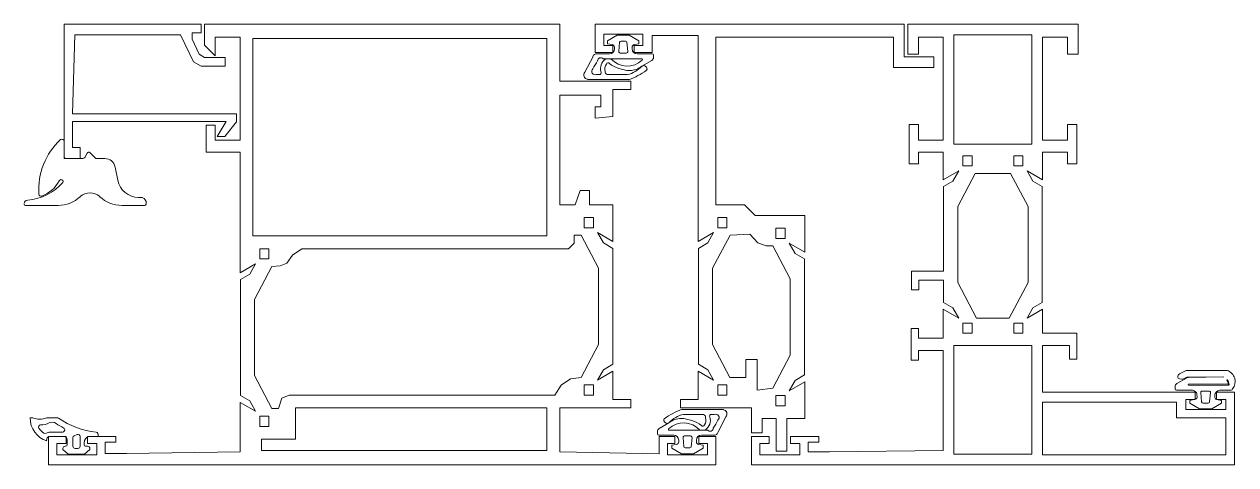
# Model space of a CAD drawing. Header units: metres. Extents: x -3 to 167, y 0 to 62.
import ezdxf

# ---------------------------------------------------------------- set-up
doc = ezdxf.new("R2010")
doc.units = ezdxf.units.M
doc.layers.add('A-DETL-GENF', color=92, linetype='Continuous', lineweight=18)

# ---------------------------------------------------------------- blocks, each defined once
blk = doc.blocks.new('32 DO_MP_aluminium kozijnstijl3_gen_ASK - 32_DO_MP_aluminium kozijnstijl3_gen_ASK-3344905-00_0 Basismaterialen')
at = {"layer": 'A-DETL-GENF'}
for p, q in [((21.5, 62), (2.2, 62)), ((2.2, 62), (2.2, 43.1)), ((21.5, 60.8), (21.5, 62)), ((72, 62), (22, 62)), ((22, 62), (22, 59.04)), ((72, 54), (72, 62)), ((120.5, 62), (77, 62)), ((77, 62), (77, 58)), ((120.5, 57.4), (120.5, 62)), ((145, 62), (121, 62)), ((121, 62), (121, 57.8)), ((145, 57.8), (145, 62)), ((3.4, 49.4), (3.7, 60.5)), ((3.4, 49.4), (3.7, 60.5)), ((3.7, 60.5), (18.58, 60.5)), ((18.58, 60.5), (20.41, 56.72)), ((20.26, 59.91), (20.26, 60.8)), ((20.26, 60.8), (21.5, 60.8)), ((21.21, 57.8), (20.26, 59.91)), ((23.5, 57.54), (23.5, 60.2)), ((23.5, 60.2), (27, 60.2)), ((27, 60.2), (27, 45.7)), ((28.8, 60), (70.2, 60)), ((28.8, 32.2), (28.8, 60)), ((70.2, 60), (70.2, 32.2)), ((78.21, 59), (78.21, 60.6)), ((78.21, 60.6), (83.69, 60.6)), ((80.11, 60.44), (78.75, 59.66)), ((78.75, 59.66), (80.11, 60.44)), ((81.79, 60.44), (80.11, 60.44)), ((80.11, 60.44), (81.79, 60.44)), ((83.15, 59.66), (81.79, 60.44)), ((81.79, 60.44), (83.15, 59.66)), ((83.69, 60.6), (83.69, 59)), ((85, 58), (85, 60.4)), ((85, 60.4), (91.5, 60.4)), ((91.5, 60.4), (91.5, 31.43)), ((94, 36.6), (94, 60.2)), ((94, 60.2), (119, 60.2)), ((119, 60.2), (119, 55.9)), ((122.52, 57.8), (122.52, 60.2)), ((122.52, 60.2), (126, 60.2)), ((126, 60.2), (126, 45.7)), ((127.5, 60.5), (138.5, 60.5)), ((127.5, 45.1), (127.5, 60.5)), ((138.5, 60.5), (138.5, 45.1)), ((140, 45.7), (140, 60.2)), ((140, 60.2), (143.48, 60.2)), ((143.48, 60.2), (143.48, 57.8)), ((22, 59.04), (23.5, 57.54)), ((79.5, 59), (78.21, 59)), ((78.75, 59.66), (78.75, 59.26)), ((78.75, 59.26), (78.75, 59.66)), ((78.75, 59.26), (79.37, 59.15)), ((79.37, 59.15), (78.75, 59.26)), ((79.5, 58), (79.5, 59)), ((79.7, 58.76), (79.7, 58.54)), ((80.32, 58.16), (80.43, 59.46)), ((80.43, 59.46), (80.32, 58.16)), ((80.63, 59.64), (81.27, 59.64)), ((81.27, 59.64), (80.63, 59.64)), ((81.47, 59.46), (81.58, 58.16)), ((81.58, 58.16), (81.47, 59.46)), ((82.2, 58.54), (82.2, 58.76)), ((82.2, 58.76), (82.2, 58.54)), ((83.69, 59), (82.5, 59)), ((82.5, 59), (82.5, 58)), ((82.53, 59.15), (83.15, 59.26)), ((83.15, 59.26), (82.53, 59.15)), ((83.15, 59.26), (83.15, 59.66)), ((83.15, 59.66), (83.15, 59.26)), ((20.41, 56.72), (21.49, 56.1)), ((22, 57.3), (21.21, 57.8)), ((24.9, 57.3), (22, 57.3)), ((24.9, 56.1), (24.9, 57.3)), ((76.69, 57.46), (75.54, 55.24)), ((75.54, 55.24), (76.69, 57.46)), ((77, 58), (79.5, 58)), ((79, 57.84), (77.26, 57.84)), ((83.62, 57.14), (78.12, 57.14)), ((78.12, 57.14), (83.62, 57.14)), ((81.38, 57.94), (80.52, 57.94)), ((80.52, 57.94), (81.38, 57.94)), ((82.5, 58), (85, 58)), ((85, 57.84), (82.9, 57.84)), ((82.9, 57.84), (85, 57.84)), ((83.58, 56.11), (84.95, 56.9)), ((84.95, 56.9), (83.58, 56.11)), ((83.65, 56.97), (83.62, 57.14)), ((83.62, 57.14), (83.65, 56.97)), ((85.2, 57.33), (85.2, 57.64)), ((85.2, 57.64), (85.2, 57.33)), ((124.7, 57.4), (120.5, 57.4)), ((121, 57.8), (122.52, 57.8)), ((124.7, 55.9), (124.7, 57.4)), ((143.48, 57.8), (145, 57.8)), ((21.49, 56.1), (24.9, 56.1)), ((77.15, 54.91), (77.57, 54.91)), ((77.57, 54.91), (77.15, 54.91)), ((81.52, 54.92), (78.69, 54.93)), ((78.69, 54.93), (81.52, 54.92)), ((119, 55.9), (124.7, 55.9)), ((82, 54), (72, 54)), ((75.9, 54.24), (81.72, 54.2)), ((81.72, 54.2), (75.9, 54.24)), ((82, 52.8), (82, 54)), ((72, 36.6), (72, 52)), ((72, 52), (77.78, 52)), ((77.78, 52), (77.78, 50.38)), ((79.5, 49.02), (79.5, 52.8)), ((79.5, 52.8), (82, 52.8)), ((77.78, 50.38), (77, 50.38)), ((77, 50.38), (77, 48.8)), ((26.5, 49.4), (3.4, 49.4)), ((26.5, 49.4), (3.4, 49.4)), ((3.4, 48.3), (25.02, 48.3)), ((3.4, 44.67), (3.4, 48.3)), ((3.4, 48.3), (25.02, 48.3)), ((23.5, 47.8), (22.2, 47.8)), ((22.2, 47.8), (22.2, 44)), ((23.5, 45.7), (23.5, 47.8)), ((25.02, 48.3), (23.77, 46.2)), ((24.86, 46.2), (26.5, 48.28)), ((26.5, 48.28), (26.5, 49.4)), ((77, 48.8), (79.5, 49.02)), ((122.52, 47.88), (121.2, 47.88)), ((121.2, 47.88), (121.2, 42.36)), ((122.52, 45.7), (122.52, 47.88)), ((144.8, 47.88), (143.48, 47.88)), ((143.48, 47.88), (143.48, 45.7)), ((144.8, 42.36), (144.8, 47.88)), ((23.77, 46.2), (24.86, 46.2)), ((2.2, 43.4), (2.2, 45.53)), ((4.49, 44.67), (3.4, 44.67)), ((4.49, 43.1), (4.49, 44.67)), ((27, 45.7), (23.5, 45.7)), ((126, 45.7), (122.52, 45.7)), ((138.5, 45.1), (127.5, 45.1)), ((143.48, 45.7), (140, 45.7)), ((2.2, 43.1), (4.49, 43.1)), ((4.86, 43.1), (2.5, 43.1)), ((2.75, 43.1), (4.05, 43.1)), ((5.48, 43.87), (5.12, 43.25)), ((6.6, 43.19), (5.87, 43.92)), ((7.93, 43.1), (6.81, 43.1)), ((22.2, 44), (27, 44)), ((27, 44), (27, 27.03)), ((122.52, 42.36), (122.52, 44)), ((122.52, 44), (126, 44)), ((126, 44), (126, 40.11)), ((128.77, 42.06), (128.77, 43.5)), ((128.77, 43.5), (130.07, 43.5)), ((130.07, 43.5), (130.07, 42.06)), ((135.93, 42.06), (135.93, 43.5)), ((135.93, 43.5), (137.23, 43.5)), ((137.23, 43.5), (137.23, 42.06)), ((140, 40.11), (140, 44)), ((140, 44), (143.48, 44)), ((143.48, 44), (143.48, 42.36)), ((9.77, 40.04), (9.41, 41.89)), ((121.2, 42.36), (122.52, 42.36)), ((126, 40.11), (128.19, 41.38)), ((128.19, 41.38), (127.37, 39.92)), ((128.05, 36.36), (130.5, 41.01)), ((130.07, 42.06), (128.77, 42.06)), ((130.5, 41.01), (135.5, 41.01)), ((135.5, 41.01), (137.95, 36.36)), ((137.23, 42.06), (135.93, 42.06)), ((138.63, 39.92), (137.81, 41.38)), ((137.81, 41.38), (140, 40.11)), ((143.48, 42.36), (144.8, 42.36)), ((127.37, 39.92), (126.05, 39.16)), ((139.95, 39.16), (138.63, 39.92)), ((12.95, 37.62), (12.7, 37.62)), ((74.87, 38.61), (74.18, 36.6)), ((76.2, 38.61), (74.87, 38.61)), ((76.2, 36.6), (76.2, 38.61)), ((126.05, 39.16), (126.05, 27.24)), ((139.95, 22.84), (139.95, 39.16)), ((-3.21, 36.5), (1.39, 36.5)), ((10.33, 36.5), (13.55, 36.5)), ((13.75, 36.7), (13.75, 37.05)), ((74.18, 36.6), (72, 36.6)), ((79.5, 36.6), (76.2, 36.6)), ((79.5, 31.43), (79.5, 36.6)), ((98, 36.6), (94, 36.6)), ((99.5, 35.1), (98, 36.6)), ((128.05, 25.64), (128.05, 36.36)), ((137.95, 36.36), (137.95, 25.64)), ((75.45, 33.36), (75.45, 34.8)), ((75.45, 34.8), (76.75, 34.8)), ((76.75, 34.8), (76.75, 33.36)), ((94.25, 34.8), (95.55, 34.8)), ((94.25, 33.36), (94.25, 34.8)), ((95.55, 34.8), (95.55, 33.36)), ((106.5, 35.1), (99.5, 35.1)), ((106.5, 29.93), (106.5, 35.1)), ((76.75, 33.36), (75.45, 33.36)), ((78.15, 31.22), (77.33, 32.68)), ((77.33, 32.68), (79.5, 31.43)), ((91.5, 31.43), (93.67, 32.68)), ((93.67, 32.68), (92.85, 31.22)), ((95.55, 33.36), (94.25, 33.36)), ((95.98, 32.31), (98.76, 32.46)), ((98.76, 32.46), (99.88, 31.24)), ((102.45, 33.3), (103.75, 33.3)), ((102.45, 31.86), (102.45, 33.3)), ((103.75, 33.3), (103.75, 31.86)), ((70.2, 32.2), (28.8, 32.2)), ((73.24, 30.4), (74.05, 31.2)), ((74.05, 31.2), (74.05, 32.31)), ((74.05, 32.31), (75.02, 32.31)), ((75.02, 32.31), (77.47, 27.66)), ((79.47, 30.46), (78.15, 31.22)), ((92.85, 31.22), (91.53, 30.46)), ((93.53, 27.66), (95.98, 32.31)), ((99.88, 31.24), (101.05, 30.81)), ((101.05, 30.81), (102.02, 30.81)), ((102.02, 30.81), (104.47, 26.16)), ((103.75, 31.86), (102.45, 31.86)), ((105.15, 29.72), (104.33, 31.18)), ((104.33, 31.18), (106.5, 29.93)), ((29.75, 28.96), (29.75, 30.4)), ((29.75, 30.4), (31.05, 30.4)), ((31.05, 30.4), (31.05, 28.96)), ((33.56, 28.39), (34.38, 29.48)), ((34.38, 29.48), (35.67, 30.4)), ((35.67, 30.4), (73.24, 30.4)), ((79.47, 14.14), (79.47, 30.46)), ((91.53, 30.46), (91.53, 14.14)), ((106.47, 28.96), (105.15, 29.72)), ((27, 27.03), (29.17, 28.28)), ((29.17, 28.28), (28.35, 26.82)), ((29.03, 23.26), (31.48, 27.91)), ((31.05, 28.96), (29.75, 28.96)), ((31.48, 27.91), (32.63, 27.98)), ((32.63, 27.98), (33.56, 28.39)), ((77.47, 27.66), (77.47, 16.94)), ((93.53, 16.94), (93.53, 27.66)), ((106.47, 12.64), (106.47, 28.96)), ((28.35, 26.82), (27.03, 26.06)), ((27.03, 26.06), (27.03, 9.74)), ((104.47, 26.16), (104.47, 15.44)), ((126.05, 27.24), (121.55, 27.24)), ((121.55, 27.24), (121.55, 24.6)), ((122.55, 24.6), (122.55, 26)), ((122.55, 26), (126.05, 26)), ((126.05, 26), (126.05, 22.84)), ((130.69, 20.62), (128.05, 25.64)), ((137.95, 25.64), (135.31, 20.62)), ((121.55, 24.6), (122.55, 24.6)), ((29.03, 12.54), (29.03, 23.26)), ((126.05, 22.84), (127.37, 22.08)), ((138.63, 22.08), (139.95, 22.84)), ((128.19, 20.62), (126, 21.89)), ((126, 21.89), (126, 17.8)), ((127.37, 22.08), (128.19, 20.62)), ((135.31, 20.62), (130.69, 20.62)), ((137.81, 20.62), (138.63, 22.08)), ((140, 21.89), (137.81, 20.62)), ((140, 18.5), (140, 21.89)), ((122.52, 19.16), (121.5, 19.16)), ((121.5, 19.16), (121.5, 14.73)), ((122.52, 17.8), (122.52, 19.16)), ((128.77, 18.5), (128.77, 19.94)), ((128.77, 19.94), (130.07, 19.94)), ((130.07, 19.94), (130.07, 18.5)), ((135.93, 18.5), (135.93, 19.94)), ((135.93, 19.94), (137.23, 19.94)), ((137.23, 19.94), (137.23, 18.5)), ((126, 17.8), (122.52, 17.8)), ((130.07, 18.5), (128.77, 18.5)), ((137.23, 18.5), (135.93, 18.5)), ((144.8, 18.5), (140, 18.5)), ((144.8, 14.88), (144.8, 18.5)), ((77.47, 16.94), (75.01, 12.27)), ((95.97, 12.3), (93.53, 16.94)), ((104.47, 15.44), (102.02, 10.77)), ((122.52, 14.73), (122.52, 16.1)), ((122.52, 16.1), (126, 16.1)), ((126, 16.1), (126, 2)), ((127.5, 16.77), (138.5, 16.77)), ((127.5, 1.5), (127.5, 16.77)), ((138.5, 16.77), (138.5, 1.5)), ((140, 10.2), (140, 16.8)), ((140, 16.8), (143.78, 16.8)), ((143.78, 16.8), (143.78, 14.88)), ((78.15, 13.38), (79.47, 14.14)), ((91.53, 14.14), (92.85, 13.38)), ((99.8, 14.8), (98.2, 14.8)), ((98.2, 14.8), (98.2, 12.3)), ((99.8, 10.5), (99.8, 14.8)), ((121.5, 14.73), (122.52, 14.73)), ((143.78, 14.88), (144.8, 14.88)), ((31.47, 7.9), (29.03, 12.54)), ((73.5, 12.09), (72.2, 11.18)), ((75.01, 12.27), (73.5, 12.09)), ((77.33, 11.92), (78.15, 13.38)), ((79.5, 13.17), (77.33, 11.92)), ((79.5, 9.2), (79.5, 13.17)), ((93.67, 11.92), (91.5, 13.17)), ((91.5, 13.17), (91.5, 9.2)), ((92.85, 13.38), (93.67, 11.92)), ((98.2, 12.3), (95.97, 12.3)), ((105.15, 11.88), (106.47, 12.64)), ((160.27, 12.21), (158.91, 11.42)), ((160.2, 13.28), (159.28, 12.79)), ((159.29, 12.08), (159.63, 12.03)), ((159.82, 12.07), (160.29, 12.34)), ((166.01, 13.28), (160.2, 13.28)), ((160.29, 12.34), (165.52, 12.38)), ((165.52, 12.38), (160.52, 12.28)), ((72.2, 11.18), (71.3, 9.8)), ((75.45, 11.24), (76.75, 11.24)), ((75.45, 9.8), (75.45, 11.24)), ((76.75, 11.24), (76.75, 9.8)), ((94.25, 11.24), (95.55, 11.24)), ((94.25, 9.8), (94.25, 11.24)), ((95.55, 11.24), (95.55, 9.8)), ((102.02, 10.77), (99.8, 10.5)), ((104.33, 10.42), (105.15, 11.88)), ((106.5, 11.67), (104.33, 10.42)), ((106.5, 6.5), (106.5, 11.67)), ((158.66, 10.99), (158.66, 10.68)), ((158.86, 10.48), (160.96, 10.48)), ((160.5, 11.35), (166.11, 11.38)), ((160.53, 11.18), (160.5, 11.35)), ((166.22, 11.18), (160.53, 11.18)), ((163.44, 10.38), (162.47, 10.38)), ((164.96, 10.48), (166.56, 10.48)), ((166.11, 11.38), (166.25, 11.21)), ((29.17, 7.52), (27, 8.77)), ((27, 8.77), (27, 1.8)), ((27.03, 9.74), (28.35, 8.98)), ((28.35, 8.98), (29.17, 7.52)), ((32.88, 9.35), (32.39, 7.9)), ((33.9, 9.8), (32.88, 9.35)), ((71.3, 9.8), (33.9, 9.8)), ((76.75, 9.8), (75.45, 9.8)), ((82, 9.2), (79.5, 9.2)), ((82, 8), (82, 9.2)), ((91.5, 9.2), (89, 9.2)), ((89, 9.2), (89, 8)), ((95.55, 9.8), (94.25, 9.8)), ((102.45, 9.74), (103.75, 9.74)), ((102.45, 8.3), (102.45, 9.74)), ((103.75, 9.74), (103.75, 8.3)), ((161.48, 10.2), (140, 10.2)), ((140, 8.8), (158.83, 8.8)), ((140, 1.4), (140, 8.8)), ((158.83, 8.8), (158.83, 6.6)), ((160.18, 7.8), (160.18, 9.2)), ((160.18, 9.2), (161.48, 9.2)), ((161.54, 9.24), (160.71, 9.06)), ((160.71, 9.06), (160.71, 8.66)), ((160.71, 8.66), (160.71, 9.06)), ((162.07, 7.88), (160.71, 8.66)), ((161.48, 9.2), (161.48, 10.2)), ((161.76, 9.56), (161.73, 9.86)), ((162.27, 10.16), (162.39, 8.86)), ((162.59, 8.68), (163.32, 8.68)), ((163.52, 8.86), (163.64, 10.16)), ((165.21, 8.66), (163.85, 7.88)), ((164.26, 9.48), (164.26, 9.78)), ((167, 10.2), (164.5, 10.2)), ((164.5, 10.2), (164.5, 9.2)), ((164.5, 9.2), (165.8, 9.2)), ((164.5, 9.19), (165.21, 9.06)), ((165.21, 9.06), (165.21, 8.66)), ((165.8, 9.2), (165.8, 7.8)), ((167, 0), (167, 10.2)), ((29.75, 6.84), (31.05, 6.84)), ((29.75, 5.4), (29.75, 6.84)), ((31.05, 6.84), (31.05, 5.4)), ((32.39, 7.9), (31.47, 7.9)), ((34.8, 8), (70.2, 8)), ((34.8, 3.6), (34.8, 8)), ((70.2, 8), (70.2, 2)), ((72, 1.8), (72, 8)), ((72, 8), (82, 8)), ((89, 8), (99, 8)), ((95.05, 7.76), (89.23, 7.8)), ((89.23, 7.8), (95.05, 7.76)), ((89.43, 7.08), (92.26, 7.07)), ((92.26, 7.07), (89.43, 7.08)), ((93.8, 7.09), (93.38, 7.09)), ((93.38, 7.09), (93.8, 7.09)), ((99, 8), (99, 4.5)), ((103.75, 8.3), (102.45, 8.3)), ((165.8, 7.8), (160.18, 7.8)), ((163.85, 7.88), (162.07, 7.88)), ((-2.21, 6.6), (-2.59, 6.6)), ((1.24, 6.6), (-0.26, 6.6)), ((31.05, 5.4), (29.75, 5.4)), ((87.37, 5.89), (86, 5.1)), ((86, 5.1), (87.37, 5.89)), ((94.26, 4.54), (95.41, 6.76)), ((95.41, 6.76), (94.26, 4.54)), ((100.5, 4.5), (100.5, 6.5)), ((100.5, 6.5), (102.5, 6.5)), ((102.5, 6.5), (102.5, 1.9)), ((104, 1.9), (104, 6.5)), ((104, 6.5), (106.5, 6.5)), ((158.83, 6.6), (165.8, 6.6)), ((165.8, 6.6), (165.8, 1.4)), ((2.5, 4), (0, 4)), ((0, 4), (0, 0)), ((2.01, 4.6), (0.25, 4.6)), ((0.25, 4), (2.15, 4)), ((2.5, 3), (2.5, 4)), ((2.65, 3.5), (2.65, 2.83)), ((3.45, 2.6), (3.45, 3.79)), ((3.63, 4.06), (4.03, 4.24)), ((4.45, 3.96), (4.45, 2.6)), ((9.48, 4), (5.5, 4)), ((5.5, 4), (5.5, 3)), ((5.75, 4), (6.99, 4)), ((9.48, 3.2), (9.48, 4)), ((30, 2), (30, 3.6)), ((30, 3.6), (34.8, 3.6)), ((85.75, 4.67), (85.75, 4.36)), ((85.75, 4.36), (85.75, 4.67)), ((85.95, 4.16), (88.05, 4.16)), ((88.05, 4.16), (85.95, 4.16)), ((88.2, 4), (86, 4)), ((86, 4), (86, 1.55)), ((87.3, 5.03), (87.33, 4.86)), ((87.33, 4.86), (87.3, 5.03)), ((87.33, 4.86), (92.84, 4.86)), ((92.84, 4.86), (87.33, 4.86)), ((88.2, 3), (88.2, 4)), ((88.75, 3.46), (88.75, 3.24)), ((88.75, 3.24), (88.75, 3.46)), ((89.48, 2.54), (89.37, 3.84)), ((89.37, 3.84), (89.48, 2.54)), ((89.57, 4.06), (90.43, 4.06)), ((90.43, 4.06), (89.57, 4.06)), ((90.63, 3.84), (90.52, 2.54)), ((90.52, 2.54), (90.63, 3.84)), ((91.25, 3.24), (91.25, 3.46)), ((94, 4), (91.6, 4)), ((91.6, 4), (91.6, 3)), ((91.95, 4.16), (93.7, 4.16)), ((94, 0), (94, 4)), ((99, 4.5), (100.5, 4.5)), ((101.5, 4), (99, 4)), ((99, 4), (99, 0)), ((101.5, 3), (101.5, 4)), ((108.48, 4), (104.5, 4)), ((104.5, 4), (104.5, 3)), ((108.48, 3.2), (108.48, 4)), ((1.2, 1.4), (1.2, 3)), ((1.2, 3), (2.5, 3)), ((2.05, 2.3), (2.05, 2.13)), ((2.05, 2.13), (2.8, 1.5)), ((4.15, 2.3), (3.75, 2.3)), ((5.02, 2.8), (5.02, 3.1)), ((5.1, 1.5), (5.85, 2.13)), ((5.55, 2.6), (5.22, 2.6)), ((5.5, 3), (6.8, 3)), ((5.85, 2.13), (5.85, 2.3)), ((6.8, 3), (6.8, 1.4)), ((8, 1.6), (8, 3.2)), ((8, 3.2), (9.48, 3.2)), ((27, 1.8), (11, 1.6)), ((70.2, 2), (30, 2)), ((86, 1.55), (72, 1.8)), ((87.2, 1.4), (87.2, 3)), ((87.2, 3), (88.2, 3)), ((88.42, 2.85), (87.8, 2.74)), ((87.8, 2.74), (88.42, 2.85)), ((87.8, 2.74), (87.8, 2.34)), ((87.8, 2.34), (87.8, 2.74)), ((87.8, 2.34), (89.16, 1.56)), ((89.16, 1.56), (87.8, 2.34)), ((90.32, 2.36), (89.68, 2.36)), ((89.68, 2.36), (90.32, 2.36)), ((90.84, 1.56), (92.2, 2.34)), ((92.2, 2.34), (90.84, 1.56)), ((92.2, 2.74), (91.58, 2.85)), ((91.58, 2.85), (92.2, 2.74)), ((91.6, 3), (92.8, 3)), ((92.2, 2.34), (92.2, 2.74)), ((92.2, 2.74), (92.2, 2.34)), ((92.8, 3), (92.8, 1.4)), ((100.2, 1.4), (100.2, 3)), ((100.2, 3), (101.5, 3)), ((102.5, 1.9), (104, 1.9)), ((104.5, 3), (105.8, 3)), ((105.8, 3), (105.8, 1.4)), ((107, 1.8), (107, 3.2)), ((107, 3.2), (108.48, 3.2)), ((110, 1.8), (107, 1.8)), ((126, 2), (110, 1.8)), ((0, 0), (94, 0)), ((6.8, 1.4), (1.2, 1.4)), ((2.8, 1.5), (5.1, 1.5)), ((11, 1.6), (8, 1.6)), ((92.8, 1.4), (87.2, 1.4)), ((89.16, 1.56), (90.84, 1.56)), ((90.84, 1.56), (89.16, 1.56)), ((105.8, 1.4), (100.2, 1.4)), ((138.5, 1.5), (127.5, 1.5)), ((165.8, 1.4), (140, 1.4)), ((99, 0), (167, 0))]:
    blk.add_line(p, q, dxfattribs=at)
for centre, radius, start, end in [((79, 58.54), 0.7, 270, 360), ((79, 58.54), 0.7, 270, 360), ((79.3, 58.76), 0.4, 0, 80), ((79.3, 58.76), 0.4, 0, 80), ((80.52, 58.14), 0.2, 175, 270), ((80.52, 58.14), 0.2, 175, 270), ((80.63, 59.44), 0.2, 90, 175), ((80.63, 59.44), 0.2, 90, 175), ((81.27, 59.44), 0.2, 5, 90), ((81.27, 59.44), 0.2, 5, 90), ((81.38, 58.14), 0.2, 270, 5), ((81.38, 58.14), 0.2, 270, 5), ((82.6, 58.76), 0.4, 100, 180), ((82.6, 58.76), 0.4, 100, 180), ((82.9, 58.54), 0.7, 180, 270), ((82.9, 58.54), 0.7, 180, 270), ((88.07, 49.78), 12.85, 146.6788, 152.4982), ((88.07, 49.78), 12.85, 146.6788, 152.4982), ((77.18, 57.34), 0.509, 81.8054, 166.0076), ((77.18, 57.34), 0.509, 81.8054, 166.0076), ((77.78, 56.84), 0.453, 42.5615, 179.1167), ((77.78, 56.84), 0.453, 42.5615, 179.1167), ((79.35, 55.76), 1.61, 122.6202, 198.0694), ((79.35, 55.76), 1.61, 122.6202, 198.0694), ((79.56, 55.73), 1.2, 146.0199, 197.0473), ((79.56, 55.73), 1.2, 146.0199, 197.0473), ((78.81, 54.21), 2.92, 82.0127, 96.3869), ((78.81, 54.21), 2.92, 82.0127, 96.3869), ((78.79, 56.36), 0.225, 27.2278, 168.7905), ((78.79, 56.36), 0.225, 27.2278, 168.7905), ((82.12, 60.92), 5.45, 234.912, 267.1254), ((82.12, 60.92), 5.45, 234.912, 267.1254), ((81.5, 59.24), 3.12, 223.0368, 312.7452), ((81.5, 59.24), 3.12, 223.0368, 312.7452), ((84.7, 57.33), 0.5, 300, 360), ((84.7, 57.33), 0.5, 300, 360), ((85, 57.64), 0.2, 0, 90), ((85, 57.64), 0.2, 0, 90), ((76.01, 54.85), 0.613, 139.6638, 259.5638), ((76.01, 54.85), 0.613, 139.6638, 259.5638), ((76.99, 55.36), 0.478, 131.7789, 289.9917), ((76.99, 55.36), 0.478, 131.7789, 289.9917), ((77.62, 55.15), 0.236, 258.7174, 30.387), ((77.62, 55.15), 0.236, 258.7174, 30.387), ((78.81, 55.32), 0.402, 171.3713, 252.4177), ((78.81, 55.32), 0.402, 171.3713, 252.4177), ((80.69, 58.76), 3.93, 282.2051, 316.6919), ((80.69, 58.76), 3.93, 282.2051, 316.6919), ((78.13, 64), 10.44, 290.0956, 305.7071), ((78.13, 64), 10.44, 290.0956, 305.7071), ((81.79, 58.32), 2.84, 271.1802, 309.1066), ((81.79, 58.32), 2.84, 271.1802, 309.1066), ((83.83, 55.79), 0.392, 43.629, 135.2988), ((83.72, 55.6), 0.589, 20.4541, 49.9358), ((83.72, 55.6), 0.589, 20.4541, 49.9358), ((84.06, 55.7), 0.238, 312.6056, 27.3371), ((84.06, 55.7), 0.238, 312.6056, 27.3371), ((8.23, 38.75), 9.58, 132.9035, 184.0228), ((1.9, 45.53), 0.3, 0, 129.4872), ((2.5, 43.4), 0.3, 180, 270), ((4.86, 43.4), 0.3, 270, 330), ((5.69, 43.75), 0.245, 45, 150), ((6.81, 43.4), 0.3, 225, 270), ((7.93, 41.6), 1.5, 11.235, 90), ((-3.53, 44.66), 7.44, 274.794, 318.3972), ((-2.47, 42.04), 4.5, 290.0991, 332.2097), ((1.78, 39.86), 0.282, 330.068, 162.6908), ((12.72, 40.62), 3, 191.235, 269.6687), ((-1.03, 38.1), 0.3, 184.0228, 290.0991), ((1.39, 41), 4.5, 270, 313.4294), ((5.86, 36.28), 2, 46.5706, 133.4294), ((10.33, 41), 4.5, 226.5706, 270), ((13.04, 36.91), 0.72, 11.293, 96.8833), ((-2.91, 36.75), 0.5, 90.8457, 180), ((-3.21, 36.7), 0.2, 180, 270), ((13.55, 36.7), 0.2, 270, 0), ((159.53, 12.36), 0.5, 120, 174.8797), ((159.33, 12.38), 0.3, 174.8797, 261.3402), ((159.67, 12.33), 0.3, 261.3402, 300), ((160.52, 11.78), 0.5, 90, 120), ((164.98, 11.26), 1.17, 7.3891, 35.8081), ((165.45, 11.71), 1.66, 321.644, 70.5197), ((165.05, 11.28), 1.2, 360, 36.7762), ((159.16, 10.99), 0.5, 120, 180), ((158.86, 10.68), 0.2, 180, 270), ((161.03, 9.78), 0.7, 6, 96), ((162.47, 10.18), 0.2, 90, 185), ((163.44, 10.18), 0.2, 355, 90), ((164.96, 9.78), 0.7, 90, 180), ((166.56, 10.68), 0.2, 270, 360), ((161.46, 9.53), 0.3, 286, 6), ((162.59, 8.88), 0.2, 185, 270), ((163.32, 8.88), 0.2, 270, 355), ((164.56, 9.48), 0.3, 180, 260), ((92.82, -2), 10.44, 110.0956, 125.7071), ((92.82, -2), 10.44, 110.0956, 125.7071), ((90.26, 3.24), 3.93, 102.2051, 136.6919), ((90.26, 3.24), 3.93, 102.2051, 136.6919), ((92.14, 6.68), 0.402, 351.3713, 72.4177), ((92.14, 6.68), 0.402, 351.3713, 72.4177), ((93.33, 6.85), 0.236, 78.7174, 210.387), ((93.33, 6.85), 0.236, 78.7174, 210.387), ((93.96, 6.64), 0.478, 311.7789, 109.9917), ((93.96, 6.64), 0.478, 311.7789, 109.9917), ((94.94, 7.15), 0.613, 319.6638, 79.5638), ((94.94, 7.15), 0.613, 319.6638, 79.5638), ((0.84, 6.61), 3.43, 180.197, 251.8375), ((-1.23, 8.89), 2.49, 247.0327, 292.9673), ((-1.09, 5.31), 0.3, 92.3332, 214.1036), ((0.84, 6.61), 2.63, 214.1036, 235.4153), ((-1.23, 8.89), 3.29, 272.3332, 294.0983), ((0.52, 4.98), 1, 56.394, 114.0983), ((8.1, 16.39), 12.7, 236.394, 242.0774), ((1.24, 6.3), 0.3, 55.7696, 90), ((8.1, 16.39), 11.9, 235.7696, 263.4105), ((2.01, 4.9), 0.3, 270, 62.0774), ((86.89, 6.3), 0.238, 132.6056, 207.3371), ((86.89, 6.3), 0.238, 132.6056, 207.3371), ((87.23, 6.4), 0.589, 200.4541, 229.9358), ((87.23, 6.4), 0.589, 200.4541, 229.9358), ((87.13, 6.21), 0.392, 223.629, 315.2988), ((89.45, 2.76), 3.12, 43.0368, 132.7452), ((89.45, 2.76), 3.12, 43.0368, 132.7452), ((89.16, 3.68), 2.84, 91.1802, 129.1066), ((89.16, 3.68), 2.84, 91.1802, 129.1066), ((88.83, 1.08), 5.45, 54.912, 87.1254), ((88.83, 1.08), 5.45, 54.912, 87.1254), ((92.16, 5.64), 0.225, 207.2278, 348.7905), ((92.16, 5.64), 0.225, 207.2278, 348.7905), ((91.39, 6.27), 1.2, 326.0199, 17.0473), ((91.39, 6.27), 1.2, 326.0199, 17.0473), ((91.6, 6.24), 1.61, 302.6202, 18.0694), ((91.6, 6.24), 1.61, 302.6202, 18.0694), ((93.17, 5.16), 0.453, 222.5615, 359.1167), ((93.17, 5.16), 0.453, 222.5615, 359.1167), ((82.88, 12.22), 12.85, 326.6788, 332.4982), ((82.88, 12.22), 12.85, 326.6788, 332.4982), ((-0.48, 4.69), 0.3, 235.4153, 301.4862), ((0.25, 3.5), 1.1, 90, 121.4862), ((0.25, 3.5), 0.5, 90, 197.0879), ((2.15, 3.5), 0.5, 360, 90), ((3.75, 3.79), 0.3, 113.1986, 180), ((4.15, 3.96), 0.3, 360, 113.1986), ((5.99, 3.06), 0.97, 104.5111, 177.6989), ((6.7, 4.27), 0.3, 28.0166, 83.4105), ((6.53, 4.18), 0.493, 339.075, 28.0166), ((86.25, 4.67), 0.5, 120, 180), ((86.25, 4.67), 0.5, 120, 180), ((85.95, 4.36), 0.2, 180, 270), ((85.95, 4.36), 0.2, 180, 270), ((88.05, 3.46), 0.7, 360, 90), ((88.05, 3.46), 0.7, 360, 90), ((89.57, 3.86), 0.2, 90, 185), ((89.57, 3.86), 0.2, 90, 185), ((90.43, 3.86), 0.2, 355, 90), ((90.43, 3.86), 0.2, 355, 90), ((91.95, 3.46), 0.7, 90, 180), ((91.95, 3.46), 0.7, 90, 180), ((92.14, 7.79), 2.92, 262.0127, 276.3869), ((92.14, 7.79), 2.92, 262.0127, 276.3869), ((93.77, 4.66), 0.509, 261.8054, 346.0076), ((93.77, 4.66), 0.509, 261.8054, 346.0076), ((2.35, 2.3), 0.3, 90, 180), ((2.42, 2.83), 0.23, 270, 360), ((3.75, 2.6), 0.3, 180, 270), ((4.15, 2.6), 0.3, 270, 360), ((5.22, 2.8), 0.2, 180, 270), ((5.55, 2.3), 0.3, 360, 90), ((88.35, 3.24), 0.4, 280, 360), ((88.35, 3.24), 0.4, 280, 360), ((89.68, 2.56), 0.2, 185, 270), ((89.68, 2.56), 0.2, 185, 270), ((90.32, 2.56), 0.2, 270, 355), ((90.32, 2.56), 0.2, 270, 355), ((91.65, 3.24), 0.4, 180, 260), ((91.65, 3.24), 0.4, 180, 260)]:
    blk.add_arc(centre, radius, start, end, dxfattribs=at)

msp = doc.modelspace()

# ---------------------------------------------------------------- block references
msp.add_blockref('32 DO_MP_aluminium kozijnstijl3_gen_ASK - 32_DO_MP_aluminium kozijnstijl3_gen_ASK-3344905-00_0 Basismaterialen', (0, 0))

doc.saveas('drawing.dxf')
